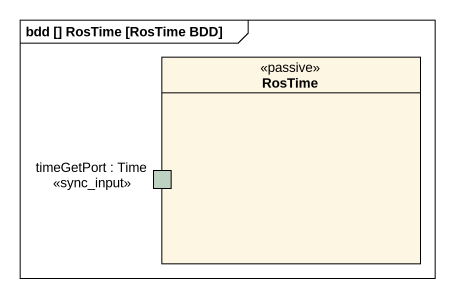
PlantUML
@startuml
mainframe bdd [] RosTime [RosTime BDD]
rectangle RosTime <<passive>> {
  port "timeGetPort : Time <<sync_input>>" as timeGetPort_Time_sync_input #BDD2C1
}
@enduml
